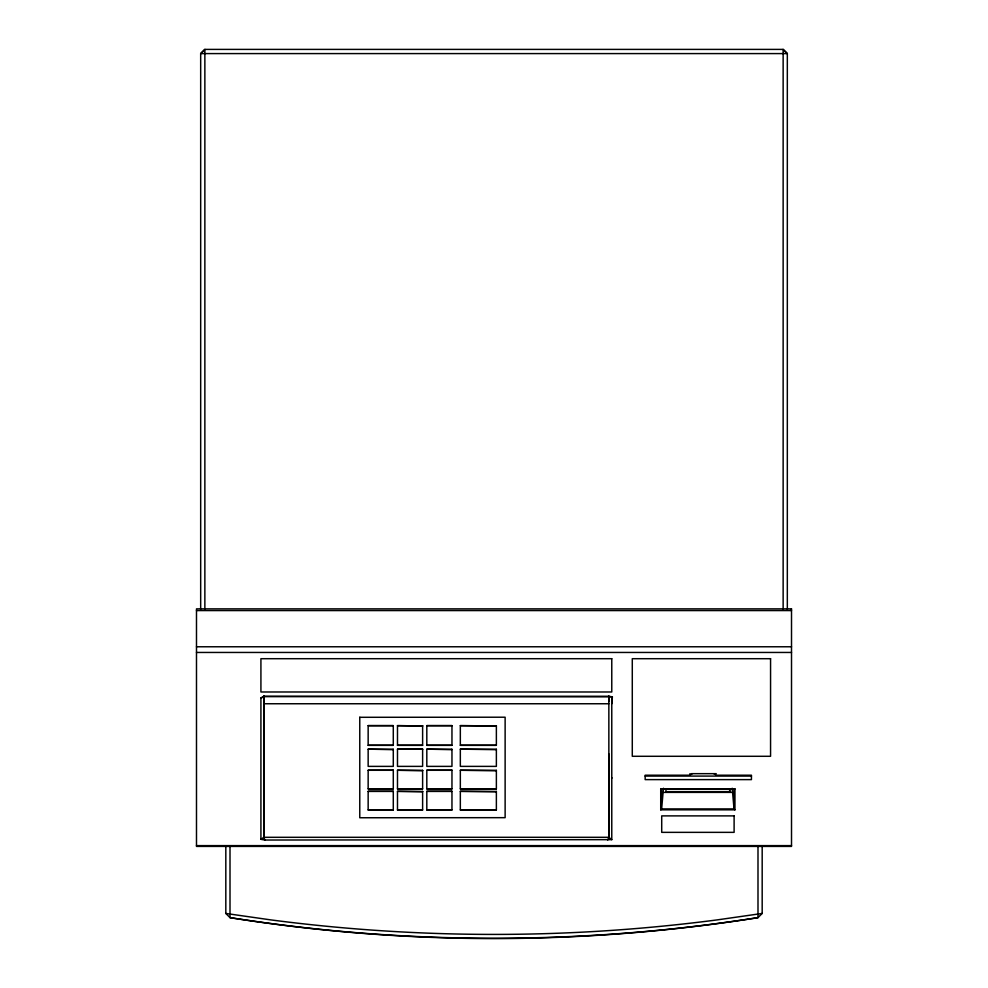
<?xml version="1.0" encoding="UTF-8"?>
<svg xmlns="http://www.w3.org/2000/svg" width="988" height="988" viewBox="0 0 988 988"><rect width="100%" height="100%" fill="white"/><g stroke="black" fill="none" stroke-linecap="round" stroke-linejoin="round"><path stroke-width="1.48" d="M611.77 696.836L611.77 839.652L264.87 840.035L263.845 837.305L263.845 696.046M393.286 791.339L393.286 809.938L368.154 809.938L368.154 791.339L393.286 791.339L368.154 791.339M393.286 770.27L393.286 788.869L368.154 788.869L368.154 770.27L393.286 770.27L368.154 770.27M393.286 749.2L393.286 766.379L368.154 766.379L368.154 749.2L393.286 749.472L368.154 749.2M393.286 725.637L393.286 745.31L368.154 745.31L368.154 725.637L393.286 725.637L368.154 725.637M422.617 791.339L422.617 809.938L397.485 809.938L397.485 791.339L422.617 791.61L397.485 791.339M422.617 770.27L422.617 788.869L397.485 788.869L397.485 770.27L422.617 770.541L397.485 770.27M422.617 749.2L422.617 766.379L397.485 766.379L397.485 749.2L422.617 749.2L397.485 749.2M422.617 725.637L422.617 745.31L397.485 745.31L397.485 725.637L422.617 725.908L397.485 725.637M451.961 791.339L451.961 809.938L426.816 809.938L426.816 791.339L451.961 791.339L426.816 791.339M451.961 770.27L451.961 788.869L426.816 788.869L426.816 770.27L451.961 770.27L426.816 770.27M451.961 749.2L451.961 766.379L426.816 766.379L426.816 749.2L451.961 749.472L426.816 749.2M451.961 725.637L451.961 745.31L426.816 745.31L426.816 725.637L451.961 725.637L426.816 725.637M496.371 791.339L496.371 809.938L460.334 809.938L460.334 791.339L496.371 791.61L460.334 791.339M496.371 770.27L496.371 788.869L460.334 788.869L460.334 770.27L496.371 770.541L460.334 770.27M496.371 749.2L496.371 766.379L460.334 766.379L460.334 749.2L496.371 749.472L460.334 749.2M496.371 725.637L496.371 745.31L460.334 745.31L460.334 725.637L496.371 725.908L460.334 725.637M607.731 840.035L608.855 837.305L608.855 696.046M729.7 791.647L729.7 788.992L729.7 791.647L665.974 791.647L665.974 788.98M734.949 809.827L734.949 788.869L660.725 788.869L660.725 809.827L734.949 809.827L734.035 808.913L732.219 788.251M734.949 788.869L734.022 789.103L734.035 808.913L661.639 808.913L660.725 809.827M611.77 703.802L612.375 696.836L608.855 696.281L263.845 696.281L260.918 697.973L260.918 839.331L264.87 840.035M663.454 788.251L661.639 808.913L661.639 789.103L660.725 788.869M713.879 773.666L716.399 775.21L751.436 775.21L751.436 779.618L645.164 779.618L645.164 775.21L689.772 775.21L689.957 773.666M611.77 778.272L611.77 777.642M762.18 846.407L762.18 913.455L757.994 917.642A1700.039 1700.039 0 0 1 494 938.6A1700.039 1700.039 0 0 1 230.006 917.642L225.82 913.455L225.82 846.407M689.772 775.21L692.292 773.666M260.918 839.331L263.845 837.305L608.855 837.305L611.77 839.652M260.918 697.973L264.574 696.614L612.375 696.836M762.18 913.455L717.226 919.89A1722.664 1722.664 0 0 1 270.774 919.89L225.82 913.455M196.489 610.572L791.512 610.572M196.489 646.77L791.512 646.77M196.489 652.451L791.512 652.451M263.845 703.752L608.855 703.752M691.415 773.666L716.226 773.666M645.164 776.086L751.436 776.086M661.639 789.103L734.022 789.103M663.454 792.388L732.219 792.388M196.489 845.617L791.512 845.617M264.574 696.614L263.845 696.281L263.845 837.305M787.325 609.077L787.325 53.587L783.138 49.4L204.862 49.4L200.675 53.587L200.675 609.077M783.138 609.312L783.138 49.4L787.325 53.587L200.675 53.587L204.862 49.4L204.862 609.312M757.994 846.407L757.994 917.642A1699.866 1699.866 0 0 1 230.006 917.642L230.006 846.407M608.855 696.281L608.855 701.505M608.855 753.906L608.855 837.305M496.371 745.31L460.334 745.31M496.371 788.869L460.334 788.869M496.371 809.938L460.334 809.938M451.961 745.31L426.816 745.31M451.961 788.869L426.816 788.869M451.961 809.938L426.816 809.938M422.617 745.31L397.485 745.31M422.617 788.869L397.485 788.869M422.617 809.938L397.485 809.938M393.286 745.31L368.154 745.31M393.286 788.869L368.154 788.869M393.286 809.938L368.154 809.938M359.768 717.214L359.768 817.755L505.127 817.669L505.127 717.214L359.768 717.3M791.512 608.867L196.489 608.867L196.489 846.407L791.512 846.407L791.512 608.867M611.77 658.7L260.918 658.7L260.918 691.983L611.77 691.983L611.77 658.7M770.566 658.7L632.283 658.7L632.283 756.289L770.566 756.289L770.566 658.7M734.109 815.89L661.713 815.89L661.713 832.353L734.109 832.353L734.109 815.89"/></g></svg>
